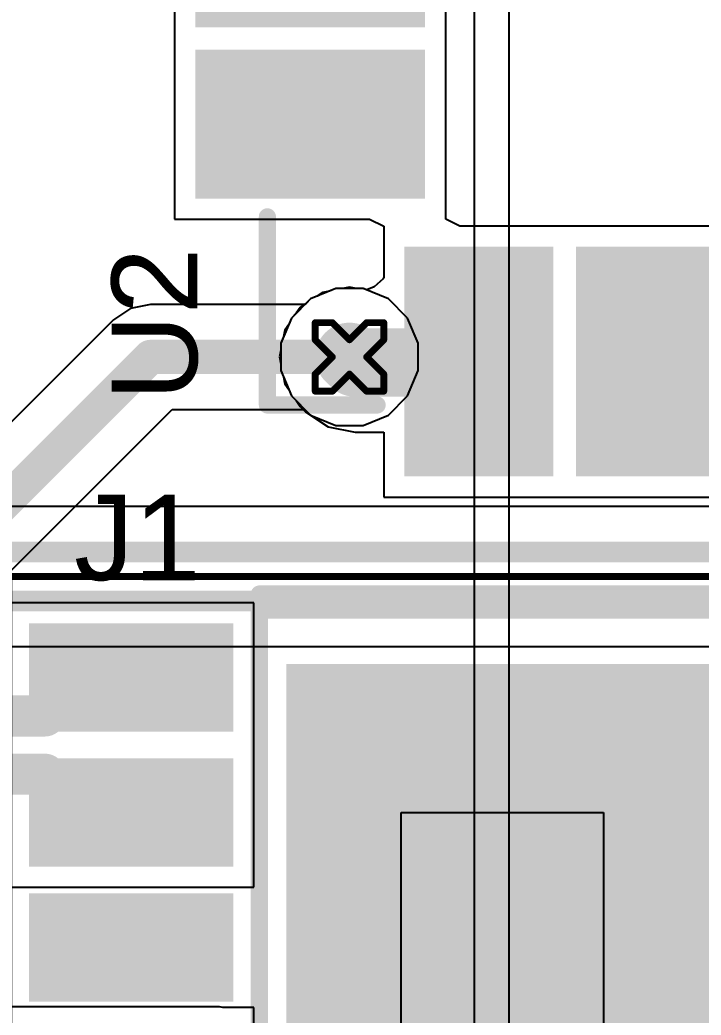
# Model space of a CAD drawing. Header units: inches. Extents: x -13 to 356, y -4 to 120.
# Drawn here: x 11.08 to 16.12, y 14.49 to 21.87 of the extents above; entities that cross this region are included whole.
import ezdxf

# ---------------------------------------------------------------- set-up
doc = ezdxf.new("R2010")
doc.units = ezdxf.units.IN
for name, color, linetype in [('Bottom Layer', 5, 'Continuous'), ('Drill Drawing', 1, 'Continuous'), ('GND', 16, 'Continuous'), ('Mechanical 16', 56, 'Continuous'), ('Mechanical 4', 56, 'Continuous'), ('POWER', 76, 'Continuous'), ('Top Layer', 1, 'Continuous'), ('Top Overlay', 2, 'Continuous'), ('Top Paste', 8, 'Continuous'), ('Top Solder', 216, 'Continuous'), ('Via Holes', 16, 'Continuous')]:
    doc.layers.add(name, color=color, linetype=linetype)
doc.styles.add('Arial', font='', dxfattribs={"height": 0.2})
doc.styles.get('Arial').set_extended_font_data('Arial')

# ---------------------------------------------------------------- blocks, each defined once
blk = doc.blocks.new('41_SMD_M______19')
at = {"layer": 'Top Layer'}
for points in [[(8, -5.91), (9.5, -5.91), (9.5, -6.81), (8, -6.81)], [(8, -7.18), (9.5, -7.18), (9.5, -8.08), (8, -8.08)], [(6.54, -9.63), (6.54, -8.13), (7.44, -8.13), (7.44, -9.63)]]:
    blk.add_hatch(color=1, dxfattribs=at).paths.add_polyline_path(points)
at = {"layer": 'Top Paste'}
for points in [[(8, -5.91), (9.5, -5.91), (9.5, -6.81), (8, -6.81)], [(8, -7.18), (9.5, -7.18), (9.5, -8.08), (8, -8.08)], [(6.54, -9.63), (6.54, -8.13), (7.44, -8.13), (7.44, -9.63)]]:
    blk.add_hatch(color=8, dxfattribs=at).paths.add_polyline_path(points)
at = {"layer": 'Top Solder'}
for points in [[(7.8984, -5.8084), (9.6016, -5.8084), (9.6016, -6.9116), (7.8984, -6.9116)], [(7.8984, -7.0784), (9.6016, -7.0784), (9.6016, -8.1816), (7.8984, -8.1816)], [(5.1684, -9.7316), (5.1684, -8.0284), (6.2716, -8.0284), (6.2716, -9.7316)], [(6.4384, -9.7316), (6.4384, -8.0284), (7.5416, -8.0284), (7.5416, -9.7316)]]:
    blk.add_hatch(color=216, dxfattribs=at).paths.add_polyline_path(points)
at = {"layer": 'Top Overlay'}
for points in [[(9.0718, -9.1968, 0.127, 0.127, 0), (9.0718, -8.384, 0.127, 0.127, 0)], [(9.0718, -9.1968, 0.127, 0.127, 0), (7.6768, -9.1968, 0.127, 0.127, 0)]]:
    blk.add_lwpolyline(points, format="xyseb", dxfattribs=at)
for points in [[(9.0401, -8.384, 0.0635, 0.0635, 1), (9.1036, -8.384, 0.0635, 0.0635, 1)], [(7.645, -9.1968, 0.0635, 0.0635, 1), (7.7085, -9.1968, 0.0635, 0.0635, 1)], [(9.0401, -9.1968, 0.0635, 0.0635, 1), (9.1036, -9.1968, 0.0635, 0.0635, 1)], [(9.0401, -9.1968, 0.0635, 0.0635, 1), (9.1036, -9.1968, 0.0635, 0.0635, 1)]]:
    blk.add_lwpolyline(points, format="xyseb", close=True, dxfattribs=at)
blk = doc.blocks.new('_SOP100P600X160_11N_31')
at = {"layer": 'Top Layer'}
for points in [[(-3.405, 2.3), (-2.095, 2.3), (-2.095, 1.7), (-3.405, 1.7)], [(2.095, 2.3), (3.405, 2.3), (3.405, 1.7), (2.095, 1.7)], [(-1.5, 2), (1.5, 2), (1.5, -2), (-1.5, -2)], [(-3.405, 1.3), (-2.095, 1.3), (-2.095, 0.7), (-3.405, 0.7)], [(2.095, 1.3), (3.405, 1.3), (3.405, 0.7), (2.095, 0.7)], [(-3.405, 0.3), (-2.095, 0.3), (-2.095, -0.3), (-3.405, -0.3)], [(2.095, 0.3), (3.405, 0.3), (3.405, -0.3), (2.095, -0.3)], [(-3.405, -0.7), (-2.095, -0.7), (-2.095, -1.3), (-3.405, -1.3)], [(2.095, -0.7), (3.405, -0.7), (3.405, -1.3), (2.095, -1.3)], [(-3.405, -1.7), (-2.095, -1.7), (-2.095, -2.3), (-3.405, -2.3)], [(2.095, -1.7), (3.405, -1.7), (3.405, -2.3), (2.095, -2.3)]]:
    blk.add_hatch(color=1, dxfattribs=at).paths.add_polyline_path(points)
at = {"layer": 'Top Paste'}
for points in [[(-3.405, 2.3), (-2.095, 2.3), (-2.095, 1.7), (-3.405, 1.7)], [(2.095, 2.3), (3.405, 2.3), (3.405, 1.7), (2.095, 1.7)], [(-1.5, 2), (1.5, 2), (1.5, -2), (-1.5, -2)], [(-3.405, 1.3), (-2.095, 1.3), (-2.095, 0.7), (-3.405, 0.7)], [(2.095, 1.3), (3.405, 1.3), (3.405, 0.7), (2.095, 0.7)], [(-3.405, 0.3), (-2.095, 0.3), (-2.095, -0.3), (-3.405, -0.3)], [(2.095, 0.3), (3.405, 0.3), (3.405, -0.3), (2.095, -0.3)], [(-3.405, -0.7), (-2.095, -0.7), (-2.095, -1.3), (-3.405, -1.3)], [(2.095, -0.7), (3.405, -0.7), (3.405, -1.3), (2.095, -1.3)], [(-3.405, -1.7), (-2.095, -1.7), (-2.095, -2.3), (-3.405, -2.3)], [(2.095, -1.7), (3.405, -1.7), (3.405, -2.3), (2.095, -2.3)]]:
    blk.add_hatch(color=8, dxfattribs=at).paths.add_polyline_path(points)
at = {"layer": 'Top Solder'}
for points in [[(-3.5066, 2.4016), (-1.9934, 2.4016), (-1.9934, 1.5984), (-3.5066, 1.5984)], [(1.9934, 2.4016), (3.5066, 2.4016), (3.5066, 1.5984), (1.9934, 1.5984)], [(-1.6016, 2.1016), (1.6016, 2.1016), (1.6016, -2.1016), (-1.6016, -2.1016)], [(-3.5066, 1.4016), (-1.9934, 1.4016), (-1.9934, 0.5984), (-3.5066, 0.5984)], [(1.9934, 1.4016), (3.5066, 1.4016), (3.5066, 0.5984), (1.9934, 0.5984)], [(-3.5066, 0.4016), (-1.9934, 0.4016), (-1.9934, -0.4016), (-3.5066, -0.4016)], [(1.9934, 0.4016), (3.5066, 0.4016), (3.5066, -0.4016), (1.9934, -0.4016)], [(-3.5066, -0.5984), (-1.9934, -0.5984), (-1.9934, -1.4016), (-3.5066, -1.4016)], [(1.9934, -0.5984), (3.5066, -0.5984), (3.5066, -1.4016), (1.9934, -1.4016)], [(-3.5066, -1.5984), (-1.9934, -1.5984), (-1.9934, -2.4016), (-3.5066, -2.4016)], [(1.9934, -1.5984), (3.5066, -1.5984), (3.5066, -2.4016), (1.9934, -2.4016)]]:
    blk.add_hatch(color=216, dxfattribs=at).paths.add_polyline_path(points)
at = {"layer": 'Mechanical 16'}
for points in [[(-3.655, 2.75, 0.05, 0.05, 0), (3.655, 2.75, 0.05, 0.05, 0)], [(-3.655, -2.75, 0.05, 0.05, 0), (-3.655, 2.75, 0.05, 0.05, 0)], [(3.655, -2.75, 0.05, 0.05, 0), (3.655, 2.75, 0.05, 0.05, 0)], [(-3.655, -2.75, 0.05, 0.05, 0), (3.655, -2.75, 0.05, 0.05, 0)]]:
    blk.add_lwpolyline(points, format="xyseb", dxfattribs=at)
for points in [[(-3.6675, 2.75, 0.025, 0.025, 1), (-3.6425, 2.75, 0.025, 0.025, 1)], [(-3.6675, 2.75, 0.025, 0.025, 1), (-3.6425, 2.75, 0.025, 0.025, 1)], [(3.6425, 2.75, 0.025, 0.025, 1), (3.6675, 2.75, 0.025, 0.025, 1)], [(3.6425, 2.75, 0.025, 0.025, 1), (3.6675, 2.75, 0.025, 0.025, 1)], [(-3.6675, -2.75, 0.025, 0.025, 1), (-3.6425, -2.75, 0.025, 0.025, 1)], [(-3.6675, -2.75, 0.025, 0.025, 1), (-3.6425, -2.75, 0.025, 0.025, 1)], [(3.6425, -2.75, 0.025, 0.025, 1), (3.6675, -2.75, 0.025, 0.025, 1)], [(3.6425, -2.75, 0.025, 0.025, 1), (3.6675, -2.75, 0.025, 0.025, 1)]]:
    blk.add_lwpolyline(points, format="xyseb", close=True, dxfattribs=at)
at = {"layer": 'Mechanical 4'}
for points in [[(-3.96, 2.6, 0.2, 0.2, 1), (-4.16, 2.6, 0.2, 0.2, 1)], [(-3.96, 2.6, 0.2, 0.2, 1), (-4.16, 2.6, 0.2, 0.2, 1)], [(-4.21, 2.6, 0.1, 0.1, 1), (-4.11, 2.6, 0.1, 0.1, 1)], [(-4.21, 2.6, 0.1, 0.1, 1), (-4.11, 2.6, 0.1, 0.1, 1)], [(-4.01, 2.6, 0.1, 0.1, 1), (-3.91, 2.6, 0.1, 0.1, 1)], [(-4.01, 2.6, 0.1, 0.1, 1), (-3.91, 2.6, 0.1, 0.1, 1)], [(-1.8317, 2.5, 0.0635, 0.0635, 1), (-1.7682, 2.5, 0.0635, 0.0635, 1)], [(-1.8317, 2.5, 0.0635, 0.0635, 1), (-1.7682, 2.5, 0.0635, 0.0635, 1)], [(-1.8317, 2.5, 0.0635, 0.0635, 1), (-1.7682, 2.5, 0.0635, 0.0635, 1)], [(-1.8317, 2.5, 0.0635, 0.0635, 1), (-1.7682, 2.5, 0.0635, 0.0635, 1)], [(1.7682, 2.5, 0.0635, 0.0635, 1), (1.8317, 2.5, 0.0635, 0.0635, 1)], [(1.7682, 2.5, 0.0635, 0.0635, 1), (1.8317, 2.5, 0.0635, 0.0635, 1)], [(1.7682, 2.5, 0.0635, 0.0635, 1), (1.8317, 2.5, 0.0635, 0.0635, 1)], [(1.7682, 2.5, 0.0635, 0.0635, 1), (1.8317, 2.5, 0.0635, 0.0635, 1)], [(-1.8317, -2.5, 0.0635, 0.0635, 1), (-1.7682, -2.5, 0.0635, 0.0635, 1)], [(-1.8317, -2.5, 0.0635, 0.0635, 1), (-1.7682, -2.5, 0.0635, 0.0635, 1)], [(-1.8317, -2.5, 0.0635, 0.0635, 1), (-1.7682, -2.5, 0.0635, 0.0635, 1)], [(-1.8317, -2.5, 0.0635, 0.0635, 1), (-1.7682, -2.5, 0.0635, 0.0635, 1)], [(1.7682, -2.5, 0.0635, 0.0635, 1), (1.8317, -2.5, 0.0635, 0.0635, 1)], [(1.7682, -2.5, 0.0635, 0.0635, 1), (1.8317, -2.5, 0.0635, 0.0635, 1)], [(1.7682, -2.5, 0.0635, 0.0635, 1), (1.8317, -2.5, 0.0635, 0.0635, 1)], [(1.7682, -2.5, 0.0635, 0.0635, 1), (1.8317, -2.5, 0.0635, 0.0635, 1)]]:
    blk.add_lwpolyline(points, format="xyseb", close=True, dxfattribs=at)
for points in [[(-1.8, 2.5, 0.127, 0.127, 0), (1.8, 2.5, 0.127, 0.127, 0)], [(-1.8, -2.5, 0.127, 0.127, 0), (-1.8, 2.5, 0.127, 0.127, 0)], [(-1.8, 2.5, 0.127, 0.127, 0), (1.8, 2.5, 0.127, 0.127, 0)], [(-1.8, -2.5, 0.127, 0.127, 0), (-1.8, 2.5, 0.127, 0.127, 0)], [(1.8, -2.5, 0.127, 0.127, 0), (1.8, 2.5, 0.127, 0.127, 0)], [(1.8, -2.5, 0.127, 0.127, 0), (1.8, 2.5, 0.127, 0.127, 0)], [(-1.8, -2.5, 0.127, 0.127, 0), (1.8, -2.5, 0.127, 0.127, 0)], [(-1.8, -2.5, 0.127, 0.127, 0), (1.8, -2.5, 0.127, 0.127, 0)]]:
    blk.add_lwpolyline(points, format="xyseb", dxfattribs=at)
at = {"layer": 'Top Overlay'}
for points in [[(-3.96, 2.6, 0.2, 0.2, 1), (-4.16, 2.6, 0.2, 0.2, 1)], [(-4.21, 2.6, 0.1, 0.1, 1), (-4.11, 2.6, 0.1, 0.1, 1)], [(-4.01, 2.6, 0.1, 0.1, 1), (-3.91, 2.6, 0.1, 0.1, 1)], [(-1.8317, 2.62, 0.0635, 0.0635, 1), (-1.7682, 2.62, 0.0635, 0.0635, 1)], [(1.7682, 2.62, 0.0635, 0.0635, 1), (1.8317, 2.62, 0.0635, 0.0635, 1)], [(-1.8317, -2.62, 0.0635, 0.0635, 1), (-1.7682, -2.62, 0.0635, 0.0635, 1)], [(1.7682, -2.62, 0.0635, 0.0635, 1), (1.8317, -2.62, 0.0635, 0.0635, 1)]]:
    blk.add_lwpolyline(points, format="xyseb", close=True, dxfattribs=at)
for points in [[(-1.8, 2.62, 0.127, 0.127, 0), (1.8, 2.62, 0.127, 0.127, 0)], [(-1.8, -2.62, 0.127, 0.127, 0), (1.8, -2.62, 0.127, 0.127, 0)]]:
    blk.add_lwpolyline(points, format="xyseb", dxfattribs=at)
at = {"layer": 'Top Paste'}
for p, q in [((-0.75, -1), (-0.75, 1)), ((-0.75, 1), (0.75, 1)), ((0.75, 1), (0.75, -1)), ((0.75, -1), (-0.75, -1))]:
    blk.add_line(p, q, dxfattribs=at)

msp = doc.modelspace()

# ---------------------------------------------------------------- hatches: boundary and pattern name
at = {"layer": 'Bottom Layer'}
h = msp.add_hatch(color=5, dxfattribs=at)
edge = h.paths.add_edge_path()
edge.add_arc((13.5194, 19.3716), 0.254, 0, 360)
at = {"layer": 'GND'}
h = msp.add_hatch(color=16, dxfattribs=at)
edge = h.paths.add_edge_path()
edge.add_arc((13.5194, 19.3716), 0.254, 0, 360)
at = {"layer": 'POWER'}
h = msp.add_hatch(color=76, dxfattribs=at)
edge = h.paths.add_edge_path()
edge.add_arc((13.5194, 19.3716), 0.254, 0, 360)
at = {"layer": 'Top Layer'}
h = msp.add_hatch(color=1, dxfattribs=at)
edge = h.paths.add_edge_path()
edge.add_arc((13.5194, 19.3716), 0.254, 0, 360)
at = {"layer": 'Via Holes'}
h = msp.add_hatch(color=7, dxfattribs=at)
edge = h.paths.add_edge_path()
edge.add_arc((13.5194, 19.3716), 0.127, 0, 360)

# ---------------------------------------------------------------- linework, layer by layer
at = {"layer": 'Bottom Layer'}
for p, q in [((13.4184, 19.8796), (13.2317, 19.8022)), ((13.6205, 19.8796), (13.4184, 19.8796)), ((13.8072, 19.8022), (13.6205, 19.8796)), ((13.2317, 19.8022), (13.1895, 19.76)), ((13.9501, 19.6593), (13.8072, 19.8022)), ((11.896, 19.7304), (11.77, 19.6462)), ((12.0447, 19.76), (11.896, 19.7304)), ((13.1895, 19.76), (12.0447, 19.76)), ((11.77, 19.6462), (9.8549, 17.7311)), ((14.0274, 19.4726), (13.9501, 19.6593)), ((14.0274, 19.2705), (14.0274, 19.4726)), ((13.9501, 19.0838), (14.0274, 19.2705)), ((13.8072, 18.9409), (13.9501, 19.0838)), ((10.6593, 17.4368), (12.2056, 18.9831)), ((12.2056, 18.9831), (13.1895, 18.9831)), ((13.1895, 18.9831), (13.2317, 18.9409)), ((13.2317, 18.9409), (13.4184, 18.8636)), ((13.6205, 18.8636), (13.8072, 18.9409)), ((13.4184, 18.8636), (13.6205, 18.8636))]:
    msp.add_line(p, q, dxfattribs=at)
for points in [[(10.0158, 17.3427, 0.254, 0.254, 0), (12.0447, 19.3716, 0.254, 0.254, 0)], [(12.0447, 19.3716, 0.254, 0.254, 0), (13.5194, 19.3716, 0.254, 0.254, 0)]]:
    msp.add_lwpolyline(points, format="xyseb", dxfattribs=at)
for points in [[(11.9812, 19.3716, 0.127, 0.127, 1), (12.1082, 19.3716, 0.127, 0.127, 1)], [(11.9812, 19.3716, 0.127, 0.127, 1), (12.1082, 19.3716, 0.127, 0.127, 1)], [(13.4559, 19.3716, 0.127, 0.127, 1), (13.5829, 19.3716, 0.127, 0.127, 1)]]:
    msp.add_lwpolyline(points, format="xyseb", close=True, dxfattribs=at)
at = {"layer": 'Drill Drawing'}
for points in [[(13.2654, 19.4986, 0.0508, 0.0508, 0), (13.2654, 19.6256, 0.0508, 0.0508, 0)], [(13.2654, 19.6256, 0.0508, 0.0508, 0), (13.3924, 19.6256, 0.0508, 0.0508, 0)], [(13.3924, 19.6256, 0.0508, 0.0508, 0), (13.5194, 19.4986, 0.0508, 0.0508, 0)], [(13.5194, 19.4986, 0.0508, 0.0508, 0), (13.6464, 19.6256, 0.0508, 0.0508, 0)], [(13.6464, 19.6256, 0.0508, 0.0508, 0), (13.7734, 19.6256, 0.0508, 0.0508, 0)], [(13.7734, 19.4986, 0.0508, 0.0508, 0), (13.7734, 19.6256, 0.0508, 0.0508, 0)], [(13.2654, 19.4986, 0.0508, 0.0508, 0), (13.3924, 19.3716, 0.0508, 0.0508, 0)], [(13.6464, 19.3716, 0.0508, 0.0508, 0), (13.7734, 19.4986, 0.0508, 0.0508, 0)], [(13.2654, 19.2446, 0.0508, 0.0508, 0), (13.3924, 19.3716, 0.0508, 0.0508, 0)], [(13.6464, 19.3716, 0.0508, 0.0508, 0), (13.7734, 19.2446, 0.0508, 0.0508, 0)], [(13.2654, 19.1176, 0.0508, 0.0508, 0), (13.2654, 19.2446, 0.0508, 0.0508, 0)], [(13.3924, 19.1176, 0.0508, 0.0508, 0), (13.5194, 19.2446, 0.0508, 0.0508, 0)], [(13.5194, 19.2446, 0.0508, 0.0508, 0), (13.6464, 19.1176, 0.0508, 0.0508, 0)], [(13.7734, 19.1176, 0.0508, 0.0508, 0), (13.7734, 19.2446, 0.0508, 0.0508, 0)], [(13.2654, 19.1176, 0.0508, 0.0508, 0), (13.3924, 19.1176, 0.0508, 0.0508, 0)], [(13.6464, 19.1176, 0.0508, 0.0508, 0), (13.7734, 19.1176, 0.0508, 0.0508, 0)]]:
    msp.add_lwpolyline(points, format="xyseb", dxfattribs=at)
for points in [[(13.2527, 19.6256, 0.0254, 0.0254, 1), (13.2781, 19.6256, 0.0254, 0.0254, 1)], [(13.2527, 19.6256, 0.0254, 0.0254, 1), (13.2781, 19.6256, 0.0254, 0.0254, 1)], [(13.3797, 19.6256, 0.0254, 0.0254, 1), (13.4051, 19.6256, 0.0254, 0.0254, 1)], [(13.3797, 19.6256, 0.0254, 0.0254, 1), (13.4051, 19.6256, 0.0254, 0.0254, 1)], [(13.6337, 19.6256, 0.0254, 0.0254, 1), (13.6591, 19.6256, 0.0254, 0.0254, 1)], [(13.6337, 19.6256, 0.0254, 0.0254, 1), (13.6591, 19.6256, 0.0254, 0.0254, 1)], [(13.7607, 19.6256, 0.0254, 0.0254, 1), (13.7861, 19.6256, 0.0254, 0.0254, 1)], [(13.7607, 19.6256, 0.0254, 0.0254, 1), (13.7861, 19.6256, 0.0254, 0.0254, 1)], [(13.2527, 19.4986, 0.0254, 0.0254, 1), (13.2781, 19.4986, 0.0254, 0.0254, 1)], [(13.2527, 19.4986, 0.0254, 0.0254, 1), (13.2781, 19.4986, 0.0254, 0.0254, 1)], [(13.5067, 19.4986, 0.0254, 0.0254, 1), (13.5321, 19.4986, 0.0254, 0.0254, 1)], [(13.5067, 19.4986, 0.0254, 0.0254, 1), (13.5321, 19.4986, 0.0254, 0.0254, 1)], [(13.7607, 19.4986, 0.0254, 0.0254, 1), (13.7861, 19.4986, 0.0254, 0.0254, 1)], [(13.7607, 19.4986, 0.0254, 0.0254, 1), (13.7861, 19.4986, 0.0254, 0.0254, 1)], [(13.3797, 19.3716, 0.0254, 0.0254, 1), (13.4051, 19.3716, 0.0254, 0.0254, 1)], [(13.3797, 19.3716, 0.0254, 0.0254, 1), (13.4051, 19.3716, 0.0254, 0.0254, 1)], [(13.6337, 19.3716, 0.0254, 0.0254, 1), (13.6591, 19.3716, 0.0254, 0.0254, 1)], [(13.6337, 19.3716, 0.0254, 0.0254, 1), (13.6591, 19.3716, 0.0254, 0.0254, 1)], [(13.2527, 19.2446, 0.0254, 0.0254, 1), (13.2781, 19.2446, 0.0254, 0.0254, 1)], [(13.2527, 19.2446, 0.0254, 0.0254, 1), (13.2781, 19.2446, 0.0254, 0.0254, 1)], [(13.5067, 19.2446, 0.0254, 0.0254, 1), (13.5321, 19.2446, 0.0254, 0.0254, 1)], [(13.5067, 19.2446, 0.0254, 0.0254, 1), (13.5321, 19.2446, 0.0254, 0.0254, 1)], [(13.7607, 19.2446, 0.0254, 0.0254, 1), (13.7861, 19.2446, 0.0254, 0.0254, 1)], [(13.7607, 19.2446, 0.0254, 0.0254, 1), (13.7861, 19.2446, 0.0254, 0.0254, 1)], [(13.2527, 19.1176, 0.0254, 0.0254, 1), (13.2781, 19.1176, 0.0254, 0.0254, 1)], [(13.2527, 19.1176, 0.0254, 0.0254, 1), (13.2781, 19.1176, 0.0254, 0.0254, 1)], [(13.3797, 19.1176, 0.0254, 0.0254, 1), (13.4051, 19.1176, 0.0254, 0.0254, 1)], [(13.3797, 19.1176, 0.0254, 0.0254, 1), (13.4051, 19.1176, 0.0254, 0.0254, 1)], [(13.6337, 19.1176, 0.0254, 0.0254, 1), (13.6591, 19.1176, 0.0254, 0.0254, 1)], [(13.6337, 19.1176, 0.0254, 0.0254, 1), (13.6591, 19.1176, 0.0254, 0.0254, 1)], [(13.7607, 19.1176, 0.0254, 0.0254, 1), (13.7861, 19.1176, 0.0254, 0.0254, 1)], [(13.7607, 19.1176, 0.0254, 0.0254, 1), (13.7861, 19.1176, 0.0254, 0.0254, 1)]]:
    msp.add_lwpolyline(points, format="xyseb", close=True, dxfattribs=at)
at = {"layer": 'GND'}
for p, q in [((13.4184, 19.8796), (13.2317, 19.8022)), ((13.6205, 19.8796), (13.4184, 19.8796)), ((13.8072, 19.8022), (13.6205, 19.8796)), ((13.2317, 19.8022), (13.0888, 19.6593)), ((13.9501, 19.6593), (13.8072, 19.8022)), ((13.0888, 19.6593), (13.0114, 19.4726)), ((14.0274, 19.4726), (13.9501, 19.6593)), ((13.0114, 19.4726), (13.0114, 19.2705)), ((14.0274, 19.2705), (14.0274, 19.4726)), ((13.0114, 19.2705), (13.0888, 19.0838)), ((13.9501, 19.0838), (14.0274, 19.2705)), ((13.0888, 19.0838), (13.2317, 18.9409)), ((13.8072, 18.9409), (13.9501, 19.0838)), ((13.2317, 18.9409), (13.4184, 18.8636)), ((13.6205, 18.8636), (13.8072, 18.9409)), ((13.4184, 18.8636), (13.6205, 18.8636)), ((21.6016, 18.2626), (10.3167, 18.2626)), ((11.0084, 17.2248), (17.8255, 17.2248))]:
    msp.add_line(p, q, dxfattribs=at)
for points in [[(10.3167, 17.9259, 0.1524, 0.1524, 0), (21.8157, 17.9259, 0.1524, 0.1524, 0)], [(10.4656, 17.5615, 0.1524, 0.1524, 0), (22.7213, 17.5615, 0.1524, 0.1524, 0)]]:
    msp.add_lwpolyline(points, format="xyseb", dxfattribs=at)
at = {"layer": 'POWER'}
for p, q in [((14.443, 28.659), (14.443, 10.42)), ((14.702, 10.42), (14.702, 28.659)), ((13.4184, 19.8796), (13.2317, 19.8022)), ((13.6205, 19.8796), (13.4184, 19.8796)), ((13.8072, 19.8022), (13.6205, 19.8796)), ((13.2317, 19.8022), (13.0888, 19.6593)), ((13.9501, 19.6593), (13.8072, 19.8022)), ((13.0888, 19.6593), (13.0114, 19.4726)), ((14.0274, 19.4726), (13.9501, 19.6593)), ((13.0114, 19.4726), (13.0114, 19.2705)), ((14.0274, 19.2705), (14.0274, 19.4726)), ((13.0114, 19.2705), (13.0888, 19.0838)), ((13.9501, 19.0838), (14.0274, 19.2705)), ((13.0888, 19.0838), (13.2317, 18.9409)), ((13.8072, 18.9409), (13.9501, 19.0838)), ((13.2317, 18.9409), (13.4184, 18.8636)), ((13.6205, 18.8636), (13.8072, 18.9409)), ((13.4184, 18.8636), (13.6205, 18.8636))]:
    msp.add_line(p, q, dxfattribs=at)
at = {"layer": 'Top Layer'}
for p, q in [((12.224, 22.933), (12.224, 21.663)), ((14.232, 21.663), (14.232, 22.933)), ((12.224, 21.663), (12.224, 20.393)), ((14.232, 20.468), (14.232, 21.663)), ((14.232, 20.393), (14.232, 20.468)), ((12.224, 20.393), (13.6685, 20.393)), ((13.6685, 20.393), (13.774, 20.341)), ((14.3375, 20.341), (14.232, 20.393)), ((13.774, 20.341), (13.774, 20.266)), ((30.422, 20.341), (14.3375, 20.341)), ((13.774, 20.266), (13.774, 19.9585)), ((13.7692, 19.9494), (13.7028, 19.891)), ((13.774, 19.9585), (13.7692, 19.9494)), ((13.3212, 19.8501), (13.2788, 19.8217)), ((13.3713, 19.86), (13.3212, 19.8501)), ((13.4184, 19.8796), (13.3713, 19.86)), ((13.4694, 19.8796), (13.4184, 19.8796)), ((13.5194, 19.8895), (13.4694, 19.8796)), ((13.5695, 19.8796), (13.5194, 19.8895)), ((13.6205, 19.8796), (13.5695, 19.8796)), ((13.647, 19.8686), (13.6205, 19.8796)), ((13.7028, 19.891), (13.647, 19.8686)), ((13.2317, 19.8022), (13.1956, 19.7661)), ((13.2788, 19.8217), (13.2317, 19.8022)), ((13.1532, 19.7378), (13.1248, 19.6954)), ((13.1956, 19.7661), (13.1532, 19.7378)), ((13.0888, 19.6593), (13.0692, 19.6122)), ((13.1248, 19.6954), (13.0888, 19.6593)), ((13.0409, 19.5698), (13.0309, 19.5197)), ((13.0692, 19.6122), (13.0409, 19.5698)), ((13.0309, 19.5197), (13.0114, 19.4726)), ((13.0114, 19.4216), (13.0015, 19.3716)), ((13.0114, 19.4726), (13.0114, 19.4216)), ((13.0015, 19.3716), (13.0114, 19.3215)), ((13.0114, 19.3215), (13.0114, 19.2705)), ((13.0114, 19.2705), (13.0309, 19.2234)), ((13.0309, 19.2234), (13.0409, 19.1733)), ((13.0409, 19.1733), (13.0692, 19.1309)), ((13.0692, 19.1309), (13.0888, 19.0838)), ((13.0888, 19.0838), (13.1248, 19.0477)), ((13.1248, 19.0477), (13.1532, 19.0053)), ((13.1532, 19.0053), (13.194, 18.9645)), ((13.194, 18.9645), (13.362, 18.8523)), ((13.362, 18.8523), (13.5602, 18.8128)), ((13.5602, 18.8128), (13.774, 18.8128)), ((13.774, 18.8128), (13.774, 18.333)), ((13.774, 18.333), (21.6006, 18.333)), ((12.811, 17.548), (10.993, 17.548)), ((12.811, 16.44), (12.811, 17.548)), ((12.811, 15.44), (12.811, 16.44)), ((10.993, 15.44), (12.811, 15.44)), ((12.557, 14.553), (10.4721, 14.553)), ((12.582, 14.548), (12.557, 14.553)), ((12.811, 14.548), (12.582, 14.548)), ((12.811, 14.319), (12.811, 14.548))]:
    msp.add_line(p, q, dxfattribs=at)
for points in [[(13.5194, 19.3716, 0.508, 0.508, 0), (13.5602, 19.3308, 0.508, 0.508, 0)], [(13.5602, 19.3308, 0.508, 0.508, 0), (14.4718, 19.3308, 0.508, 0.508, 0)], [(14.4718, 19.3308, 0.2032, 0.2032, 0), (14.478, 19.337, 0.2032, 0.2032, 0)], [(11.2629, 16.7099, 0.3048, 0.3048, 0), (11.547, 16.994, 0.3048, 0.3048, 0)], [(11.547, 16.994, 0.3048, 0.3048, 0), (11.902, 16.994, 0.3048, 0.3048, 0)], [(10.6939, 16.7099, 0.3048, 0.3048, 0), (11.2629, 16.7099, 0.3048, 0.3048, 0)], [(10.6939, 16.2781, 0.3048, 0.3048, 0), (11.2629, 16.2781, 0.3048, 0.3048, 0)], [(11.2629, 16.2781, 0.3048, 0.3048, 0), (11.547, 15.994, 0.3048, 0.3048, 0)], [(11.547, 15.994, 0.3048, 0.3048, 0), (11.902, 15.994, 0.3048, 0.3048, 0)]]:
    msp.add_lwpolyline(points, format="xyseb", dxfattribs=at)
for points in [[(13.3924, 19.3716, 0.254, 0.254, 1), (13.6464, 19.3716, 0.254, 0.254, 1)], [(13.4332, 19.3308, 0.254, 0.254, 1), (13.6872, 19.3308, 0.254, 0.254, 1)], [(13.4332, 19.3308, 0.254, 0.254, 1), (13.6872, 19.3308, 0.254, 0.254, 1)], [(14.3448, 19.3308, 0.254, 0.254, 1), (14.5988, 19.3308, 0.254, 0.254, 1)], [(14.421, 19.3308, 0.1016, 0.1016, 1), (14.5226, 19.3308, 0.1016, 0.1016, 1)], [(14.4272, 19.337, 0.1016, 0.1016, 1), (14.5288, 19.337, 0.1016, 0.1016, 1)], [(11.4708, 16.994, 0.1524, 0.1524, 1), (11.6232, 16.994, 0.1524, 0.1524, 1)], [(11.4708, 16.994, 0.1524, 0.1524, 1), (11.6232, 16.994, 0.1524, 0.1524, 1)], [(11.8258, 16.994, 0.1524, 0.1524, 1), (11.9782, 16.994, 0.1524, 0.1524, 1)], [(11.1867, 16.7099, 0.1524, 0.1524, 1), (11.3391, 16.7099, 0.1524, 0.1524, 1)], [(11.1867, 16.7099, 0.1524, 0.1524, 1), (11.3391, 16.7099, 0.1524, 0.1524, 1)], [(11.1867, 16.2781, 0.1524, 0.1524, 1), (11.3391, 16.2781, 0.1524, 0.1524, 1)], [(11.1867, 16.2781, 0.1524, 0.1524, 1), (11.3391, 16.2781, 0.1524, 0.1524, 1)], [(11.4708, 15.994, 0.1524, 0.1524, 1), (11.6232, 15.994, 0.1524, 0.1524, 1)], [(11.4708, 15.994, 0.1524, 0.1524, 1), (11.6232, 15.994, 0.1524, 0.1524, 1)], [(11.8258, 15.994, 0.1524, 0.1524, 1), (11.9782, 15.994, 0.1524, 0.1524, 1)]]:
    msp.add_lwpolyline(points, format="xyseb", close=True, dxfattribs=at)

# ---------------------------------------------------------------- block references
at = {"rotation": 270}
msp.add_blockref('41_SMD_M______19', (22.108, 28.087), dxfattribs=at)
msp.add_blockref('_SOP100P600X160_11N_31', (14.652, 14.994))

# ---------------------------------------------------------------- texts
at = {"layer": 'Top Overlay', "style": 'Arial'}
msp.add_text('U2', height=0.635, rotation=90, dxfattribs=at).set_placement((12.3917, 19.0468))
msp.add_text('J1', height=0.635, dxfattribs=at).set_placement((11.4788, 17.7166))

doc.saveas('drawing.dxf')
